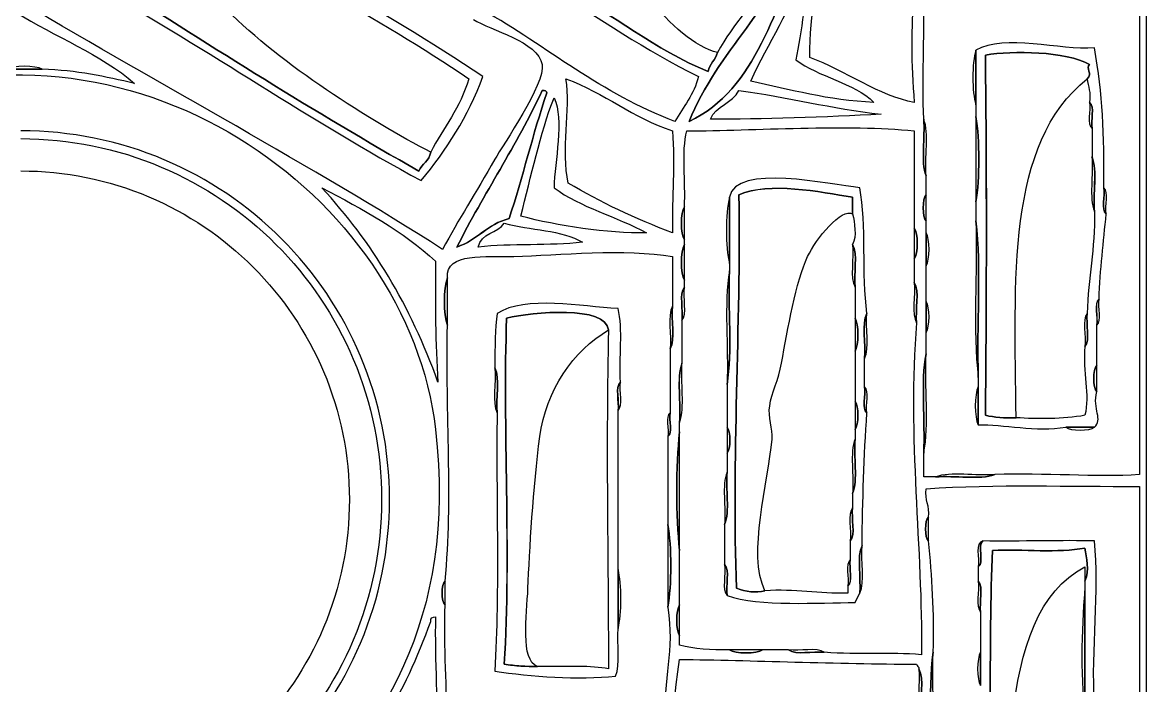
# Model space of a CAD drawing. Extents: x 6 to 958, y 3 to 221.
# Drawn here: x 669.6 to 750.2, y 98.5 to 146.1 of the extents above; entities that cross this region are included whole.
import ezdxf

# ---------------------------------------------------------------- set-up
doc = ezdxf.new("R2010")
doc.units = 0
doc.layers.get('0').update_dxf_attribs({"linetype": 'CONTINUOUS'})

msp = doc.modelspace()

# ---------------------------------------------------------------- linework, layer by layer
at = {"color": 5}
for points in [[(737.98275, 144.078)], [(706.8555, 141.18675)], [(734.241, 139.14525)], [(737.98275, 139.3155)], [(746.319, 138.465)], [(698.01075, 135.40275)], [(746.487, 132.5115)], [(747.339, 132.342)], [(734.41125, 131.8305)], [(737.98275, 131.8305)], [(733.5615, 131.3205)], [(734.41125, 130.98075)], [(717.06075, 130.47)], [(720.29325, 128.769)], [(717.06075, 127.578)], [(720.29325, 128.259)], [(717.06075, 127.068)], [(729.309, 127.068)], [(734.41125, 126.04725)], [(700.05075, 124.34625)], [(729.309, 124.857)], [(733.731, 124.5165)], [(746.65875, 124.34625)], [(716.04075, 122.64525)], [(745.80825, 122.8155)], [(729.9885, 121.965)], [(734.41125, 122.3055)], [(703.4535, 121.28475)], [(716.8905, 121.6245)], [(746.65875, 119.58375)], [(729.309, 118.90275)], [(712.299, 118.22325)], [(730.1595, 118.053)], [(720.123, 117.03225)], [(738.15375, 117.2025)], [(740.874, 117.7125)], [(746.487, 117.03225)], [(715.8705, 116.352)], [(723.3555, 116.181)], [(720.123, 113.8005)], [(735.09075, 113.46)], [(729.13875, 112.26975)], [(715.8705, 110.058)], [(716.72025, 108.1875)], [(728.9685, 108.86625)], [(734.5815, 108.86625)], [(738.4935, 108.86625)], [(719.95275, 107.16675)], [(738.15375, 105.97575)], [(705.834, 105.46575)], [(728.7975, 105.636)], [(729.648, 105.12525)], [(699.8805, 104.27475)], [(712.299, 102.57375)], [(716.72025, 102.063)], [(722.67375, 101.043)], [(724.5465, 101.043)], [(734.922, 100.87275)], [(733.9005, 99.68175)], [(738.324, 98.4915)]]:
    msp.add_lwpolyline(points, close=True, dxfattribs=at)
at = {"color": 7}
for points in [[(738.6645, 143.73825)], [(670.9635, 142.7175)], [(708.55575, 142.03725)], [(718.7625, 142.54725)], [(730.67025, 140.3355)], [(733.5615, 140.3355)], [(717.40125, 138.975)], [(718.93275, 139.14525)], [(737.98275, 139.3155)], [(703.4535, 136.25325)], [(704.47425, 132.0015)], [(714.339, 130.98075)], [(702.26325, 129.96)], [(730.1595, 125.1975)], [(733.731, 124.5165)], [(699.37125, 120.264)], [(712.299, 118.22325)], [(699.201, 116.862)], [(715.8705, 116.352)], [(729.309, 116.862)], [(699.201, 103.42425)], [(711.61725, 99.68175)]]:
    msp.add_lwpolyline(points, close=True, dxfattribs=at)
for points in [[(750.23175, 64.9815), (750.23175, 95.99625), (750.23175, 127.0125), (750.23175, 158.02725)], [(702.60225, 142.2075), (695.18025, 147.0885), (687.26925, 151.4805), (679.299, 155.81475)], [(680.66025, 154.284), (687.6735, 150.2415), (695.01, 146.5215), (701.58225, 142.03725)], [(717.40125, 138.975), (719.4975, 144.08025), (723.53625, 147.2415), (725.56575, 152.41275)], [(725.90625, 152.073), (723.52575, 147.2535), (722.29725, 141.27975), (717.40125, 138.975)], [(726.0765, 143.568), (725.9655, 146.85525), (726.858, 149.13675), (726.92775, 152.24325)], [(723.3555, 149.69175), (722.22825, 147.58575), (720.5565, 146.0265), (719.442, 143.9085)], [(721.82475, 141.86625), (723.08025, 144.63675), (724.743, 146.99925), (725.73675, 150.03075)], [(725.73675, 150.03075), (725.89725, 148.11075), (725.44275, 145.335), (725.05725, 143.397)], [(675.0465, 148.50075), (682.97625, 144.12675), (690.17025, 139.017), (698.18025, 134.7225)], [(698.01075, 135.4035), (690.48, 139.668), (683.26725, 144.24825), (676.06725, 148.84125)], [(707.3655, 148.5015), (710.97975, 146.44575), (714.2385, 144.0345), (718.0815, 142.20825)], [(718.7625, 142.54725), (714.91425, 144.141), (711.98925, 146.6595), (708.3855, 148.50075)], [(657.86625, 139.99425), (677.15775, 148.09875), (697.27575, 133.71675), (699.201, 116.862)], [(733.56225, 148.3305), (733.311, 145.66275), (733.32075, 143.1105), (733.5615, 140.3355)], [(734.241, 139.14525), (734.115, 142.04625), (734.30025, 144.76575), (734.241, 147.99075)], [(749.72025, 147.8205), (749.72025, 136.4235), (749.72025, 125.0265), (749.72025, 113.63025)], [(699.71025, 129.78975), (690.4095, 135.74175), (679.4985, 141.5565), (669.60225, 147.48)], [(716.3805, 138.97575), (711.10275, 140.95725), (707.21775, 144.3285), (702.6015, 146.97075)], [(669.0915, 146.799), (671.8785, 145.0485), (675.17025, 143.8035), (677.59725, 141.696)], [(701.92125, 146.289), (703.14075, 145.5135), (706.584, 144.714), (706.854, 143.0565)], [(746.48925, 144.24675), (744.0255, 144.05175), (740.04525, 145.2975), (737.98425, 144.07725)], [(719.442, 143.9085), (719.29125, 143.379), (718.87425, 143.11575), (718.7625, 142.54725)], [(737.98425, 144.07725), (737.98425, 142.773), (737.98425, 141.46875), (737.98425, 140.1645)], [(738.6645, 143.73825), (740.65425, 144.051), (744.41025, 144.03525), (746.14875, 143.0565)], [(738.66525, 117.88125), (738.753, 126.26925), (738.7695, 134.682), (738.6645, 143.73825)], [(747.171, 134.21175), (747.204, 138.1125), (747.0825, 140.8935), (746.48925, 144.24675)], [(706.854, 143.0565), (707.07975, 141.6705), (704.04675, 137.30925), (703.4535, 136.25325)], [(725.05725, 143.397), (726.696, 142.14675), (729.2115, 141.77025), (730.67025, 140.3355)], [(733.5615, 140.3355), (731.09625, 140.76975), (728.5845, 142.6125), (726.0765, 143.568)], [(746.14875, 143.0565), (745.8285, 142.7925), (746.3925, 142.3935), (745.9785, 142.0365)], [(670.9635, 142.7175), (670.113, 142.7175), (669.2625, 142.7175), (668.412, 142.7175)], [(677.59725, 141.696), (675.531, 142.18125), (673.44075, 142.64325), (670.9635, 142.7175)], [(698.18025, 134.7225), (699.966, 136.90725), (701.532, 139.31025), (702.60225, 142.2075)], [(701.58225, 142.03725), (701.01225, 139.9425), (699.7425, 138.5475), (698.86125, 136.764)], [(708.726, 134.55225), (708.186, 136.88925), (708.92775, 139.81275), (708.55575, 142.03725)], [(708.55575, 142.03725), (711.34425, 141.0255), (713.3355, 139.21875), (716.211, 138.29475)], [(718.0815, 142.20825), (717.74325, 140.90175), (716.9985, 140.00325), (716.3805, 138.97575)], [(745.9785, 142.0365), (746.02575, 141.4605), (746.2485, 141.05925), (746.14875, 140.33475)], [(706.8555, 141.18675), (707.0535, 141.2145), (707.15775, 141.14925), (707.19525, 141.0165)], [(730.67025, 140.3355), (727.34625, 140.47125), (724.686, 141.27), (721.82475, 141.86625)], [(700.7325, 129.96), (702.67575, 133.79925), (705.015, 137.24325), (706.8555, 141.18675)], [(707.19525, 141.0165), (706.1775, 138.1215), (705.47175, 134.916), (704.47425, 132.0015)], [(705.32325, 132.171), (706.0635, 135.06), (706.69575, 138.0555), (707.706, 140.676)], [(707.706, 140.676), (708.45, 139.09275), (707.75175, 136.12575), (707.706, 134.21175)], [(718.93275, 139.14525), (719.3235, 140.11425), (720.53025, 140.2695), (720.9735, 141.186)], [(720.9735, 141.186), (724.4985, 140.74275), (727.608, 139.88175), (731.17875, 139.485)], [(737.98425, 140.1645), (737.98275, 139.8825), (737.98275, 139.59825), (737.98275, 139.3155)], [(746.14875, 140.33475), (746.53875, 140.0445), (746.211, 139.0365), (746.31975, 138.4635)], [(717.23175, 138.29475), (722.01975, 138.30375), (728.811, 138.792), (733.56225, 138.29475)], [(731.17875, 139.485), (727.27275, 139.28925), (722.51175, 139.10925), (718.93275, 139.14525)], [(734.41125, 135.063), (734.0175, 136.08525), (734.35425, 137.84025), (734.241, 139.14525)], [(737.98275, 139.3155), (738.267, 137.66925), (738.267, 134.83725), (737.98275, 133.191)], [(679.7325, 136.21875), (676.4685, 137.59875), (673.00275, 138.2985), (669.43275, 138.2985)], [(716.211, 138.29475), (716.40675, 135.7545), (716.1525, 133.73475), (716.211, 130.98075)], [(717.0615, 132.85125), (717.16575, 134.61825), (716.847, 136.8075), (717.23175, 138.29475)], [(733.56225, 138.29475), (733.56225, 135.96975), (733.56225, 133.6455), (733.56225, 131.3205)], [(746.31975, 138.4635), (746.31975, 137.78325), (746.31975, 137.103), (746.31975, 136.42275)], [(669.43275, 137.736), (672.92775, 137.736), (676.32, 137.05125), (679.51275, 135.70125)], [(698.86125, 136.764), (698.74425, 136.143), (698.21625, 135.93525), (698.01075, 135.4035)], [(746.31975, 136.42275), (746.71425, 135.456), (746.3775, 133.7595), (746.4885, 132.51)], [(679.51275, 135.70125), (682.6005, 134.39475), (685.37025, 132.52725), (687.7455, 130.14975)], [(688.143, 130.54725), (685.71675, 132.97575), (682.88625, 134.88375), (679.7325, 136.21875)], [(703.4535, 136.25325), (702.0975, 133.845), (700.85175, 131.9445), (699.71025, 129.78975)], [(729.648, 134.2125), (727.53, 134.4435), (720.72375, 135.97875), (720.2925, 133.53225)], [(669.43275, 135.42225), (672.61575, 135.42225), (675.7065, 134.7975), (678.61275, 133.569)], [(734.41125, 133.7025), (734.41125, 134.1555), (734.41125, 134.60925), (734.41125, 135.063)], [(699.37125, 120.264), (697.42125, 125.7435), (694.62, 130.3695), (691.035, 134.2125)], [(691.035, 134.2125), (693.9675, 132.66525), (696.87825, 131.097), (699.201, 128.93925)], [(707.706, 134.21175), (709.587, 132.8055), (712.212, 132.14175), (714.339, 130.98075)], [(716.211, 130.98075), (713.53275, 131.98875), (711.0255, 133.1655), (708.726, 134.55225)], [(720.97275, 133.70325), (723.1455, 134.66175), (726.7605, 133.9185), (729.138, 133.533)], [(730.1595, 125.1975), (729.78975, 128.00325), (730.1475, 131.5365), (729.648, 134.2125)], [(747.34125, 132.34125), (746.95275, 132.63225), (747.279, 133.6395), (747.171, 134.21175)], [(678.61275, 133.569), (681.42075, 132.38025), (683.943, 130.68075), (686.10975, 128.51325)], [(720.2925, 133.53225), (720.2925, 131.9445), (720.2925, 130.35675), (720.2925, 128.76825)], [(720.80325, 105.4665), (720.44175, 114.60975), (721.12275, 124.26525), (720.97275, 133.70325)], [(729.138, 133.533), (729.138, 133.1355), (729.138, 132.73875), (729.138, 132.34275)], [(734.41125, 131.8305), (734.12925, 132.069), (734.12925, 133.464), (734.41125, 133.7025)], [(737.98275, 133.191), (737.98275, 132.738), (737.98275, 132.28425), (737.98275, 131.8305)], [(717.0615, 130.47), (716.7795, 130.87425), (716.7795, 132.44625), (717.0615, 132.85125)], [(729.138, 132.34275), (729.285, 131.679), (729.43725, 130.758), (729.138, 130.13025)], [(746.4885, 132.51), (746.56125, 129.83025), (746.01825, 127.7655), (745.97925, 125.196)], [(746.8305, 126.21675), (746.89575, 128.36325), (747.14475, 130.326), (747.34125, 132.34125)], [(704.47425, 132.0015), (702.933, 131.61375), (702.18375, 130.43625), (700.7325, 129.96)], [(702.26325, 129.96), (702.44325, 130.9695), (703.65975, 130.94475), (704.13375, 131.661)], [(704.13375, 131.661), (705.963, 131.16675), (708.309, 131.1885), (709.74675, 130.3005)], [(714.339, 130.98075), (711.5475, 130.91025), (707.93325, 131.49), (705.32325, 132.171)], [(734.41125, 130.98075), (734.41125, 131.2635), (734.41125, 131.54625), (734.41125, 131.8305)], [(737.98275, 131.8305), (738.38025, 128.4285), (738.04125, 124.29), (738.1545, 120.6045)], [(733.56225, 131.3205), (733.84275, 130.97175), (733.84275, 129.45825), (733.56225, 129.1095)], [(734.41125, 128.598), (734.41125, 129.393), (734.41125, 130.1865), (734.41125, 130.98075)], [(687.7455, 130.14975), (690.12525, 127.7715), (691.9935, 125.00175), (693.297, 121.91775)], [(693.81525, 122.13675), (692.4825, 125.28825), (690.57375, 128.118), (688.143, 130.54725)], [(709.74675, 130.3005), (707.409, 130.02975), (704.61225, 130.21875), (702.26325, 129.96)], [(717.0615, 127.578), (716.7795, 128.0385), (716.7795, 129.66975), (717.0615, 130.1295)], [(717.0615, 130.1295), (717.0615, 130.24275), (717.0615, 130.35675), (717.0615, 130.47)], [(729.138, 130.13025), (729.531, 129.447), (729.1965, 128.0355), (729.309, 127.06875)], [(700.05075, 127.74825), (699.9285, 129.62325), (702.8475, 129.2115), (704.814, 129.27975)], [(704.814, 129.27975), (708.0195, 129.39), (712.82925, 129.858), (716.211, 129.27975)], [(716.211, 129.27975), (716.211, 128.0895), (716.211, 126.89775), (716.211, 125.7075)], [(733.56225, 129.1095), (733.56225, 128.5425), (733.56225, 127.9755), (733.56225, 127.40775)], [(686.10975, 128.51325), (688.2765, 126.34725), (689.97675, 123.825), (691.16475, 121.01625)], [(699.201, 128.93925), (699.1725, 125.9625), (699.186, 123.0285), (699.37125, 120.264)], [(720.2925, 128.76825), (720.2925, 128.598), (720.2925, 128.4285), (720.2925, 128.25825)], [(734.41125, 126.04725), (734.41125, 126.89775), (734.41125, 127.749), (734.41125, 128.598)], [(700.05075, 124.3455), (699.768, 125.088), (699.768, 127.0065), (700.05075, 127.74825)], [(717.0615, 127.068), (717.0615, 127.2375), (717.0615, 127.40775), (717.0615, 127.578)], [(720.2925, 128.25825), (720.17925, 125.59275), (720.51825, 122.47575), (720.12225, 120.093)], [(716.89125, 124.686), (717.0015, 125.427), (716.67, 126.60825), (717.0615, 127.068)], [(729.309, 127.06875), (729.309, 126.3315), (729.309, 125.59425), (729.309, 124.85775)], [(733.56225, 127.40775), (733.9545, 126.7815), (733.62, 125.42625), (733.731, 124.5165)], [(712.299, 125.53725), (709.65825, 125.68875), (705.65475, 126.48975), (703.62375, 125.1975)], [(734.41125, 123.83625), (734.41125, 124.57275), (734.41125, 125.31075), (734.41125, 126.04725)], [(746.66025, 124.3455), (746.76825, 124.91925), (746.4405, 125.9265), (746.8305, 126.21675)], [(703.62375, 125.1975), (703.44975, 124.07325), (703.47825, 122.895), (703.4535, 121.28475)], [(704.304, 124.857), (706.164, 125.2965), (711.462, 125.7915), (711.618, 124.00575)], [(712.4685, 120.264), (712.38075, 121.99125), (712.6605, 124.0845), (712.299, 125.53725)], [(716.211, 125.7075), (716.10075, 124.7415), (716.43375, 123.3285), (716.04, 122.64525)], [(729.98775, 121.96425), (730.0995, 122.988), (729.765, 124.4565), (730.1595, 125.1975)], [(745.97925, 125.196), (745.86975, 124.45425), (746.20125, 123.27375), (745.809, 122.814)], [(699.87975, 105.97575), (700.4655, 111.9), (699.912, 117.9435), (700.05075, 124.3455)], [(704.13375, 100.02225), (704.634, 108.04275), (704.01075, 117.0405), (704.304, 124.857)], [(716.89125, 121.62375), (716.89125, 122.6445), (716.89125, 123.666), (716.89125, 124.686)], [(729.309, 124.85775), (729.59175, 124.45275), (729.59175, 122.88075), (729.309, 122.4765)], [(733.731, 124.5165), (733.03725, 116.40675), (734.18175, 108.22575), (734.07075, 100.7025)], [(746.66025, 121.455), (746.66025, 122.4195), (746.66025, 123.3825), (746.66025, 124.3455)], [(711.618, 124.00575), (711.423, 115.71675), (711.59325, 108.06375), (711.61725, 99.68175)], [(734.41125, 122.3055), (734.41125, 122.8155), (734.41125, 123.3255), (734.41125, 123.83625)], [(716.04, 122.64525), (716.04, 121.11375), (716.04, 119.58375), (716.04, 118.053)], [(745.809, 122.814), (745.6155, 120.99), (746.1855, 119.361), (745.809, 117.88125)], [(693.297, 121.91775), (694.64775, 118.72725), (695.3325, 115.335), (695.3325, 111.83625)], [(695.89425, 111.83625), (695.89425, 115.41075), (695.1945, 118.8765), (693.81525, 122.13675)], [(729.309, 122.4765), (729.309, 121.2855), (729.309, 120.09375), (729.309, 118.9035)], [(729.98775, 119.92275), (729.98775, 120.603), (729.98775, 121.28325), (729.98775, 121.96425)], [(734.241, 115.161), (734.35425, 117.486), (734.01525, 120.26325), (734.41125, 122.3055)], [(703.4535, 121.28475), (703.84575, 120.54525), (703.51125, 119.07525), (703.62375, 118.053)], [(716.72025, 117.37125), (716.832, 118.73325), (716.49675, 120.54525), (716.89125, 121.62375)], [(746.66025, 119.58375), (746.37825, 119.8215), (746.37825, 121.21575), (746.66025, 121.455)], [(691.16475, 121.01625), (692.3955, 118.1085), (693.018, 115.01925), (693.018, 111.8355)], [(712.299, 118.22325), (712.407, 118.85175), (712.077, 119.9175), (712.4685, 120.264)], [(738.1545, 120.6045), (738.1545, 120.37725), (738.1545, 120.15075), (738.1545, 119.92425)], [(720.12225, 120.093), (720.12225, 119.073), (720.12225, 118.053), (720.12225, 117.0315)], [(730.15875, 118.05225), (729.7695, 118.34325), (730.0965, 119.3505), (729.98775, 119.92275)], [(738.1545, 119.92425), (738.1545, 119.01675), (738.1545, 118.11), (738.1545, 117.2025)], [(746.4885, 117.03225), (747.153, 117.56325), (746.32725, 118.3095), (746.66025, 119.58375)], [(729.309, 118.9035), (729.59025, 118.6095), (729.59025, 117.15525), (729.309, 116.862)], [(703.62375, 118.053), (703.5405, 111.8985), (703.806, 105.3945), (703.4535, 99.5115)], [(712.299, 106.82625), (712.299, 110.625), (712.299, 114.42375), (712.299, 118.22325)], [(716.04, 118.053), (715.93425, 117.5355), (716.25825, 116.58675), (715.8705, 116.352)], [(729.81825, 108.5265), (729.84825, 111.7845), (729.9585, 114.96375), (730.15875, 118.05225)], [(740.87475, 117.711), (740.03025, 117.65925), (739.3155, 117.738), (738.66525, 117.88125)], [(745.809, 117.88125), (744.2475, 117.6045), (742.3785, 117.6015), (740.87475, 117.711)], [(716.72025, 116.69175), (716.72025, 116.9175), (716.72025, 117.14475), (716.72025, 117.37125)], [(720.12225, 117.0315), (720.405, 116.793), (720.405, 115.39875), (720.12225, 115.16025)], [(738.1545, 117.2025), (739.905, 117.25725), (742.31475, 116.65575), (744.4485, 117.03225)], [(744.4485, 117.03225), (745.128, 117.03225), (745.809, 117.03225), (746.4885, 117.03225)], [(699.201, 116.862), (700.758, 103.21875), (695.2185, 94.71975), (688.1445, 88.626)], [(715.8705, 116.352), (715.8705, 114.25425), (715.8705, 112.1565), (715.8705, 110.058)], [(716.72025, 108.18675), (716.43825, 110.625), (716.43825, 114.25275), (716.72025, 116.69175)], [(729.309, 116.181), (729.19725, 114.93225), (729.53325, 113.235), (729.138, 112.26975)], [(729.309, 116.862), (729.309, 116.6355), (729.309, 116.409), (729.309, 116.181)], [(720.12225, 115.16025), (720.12225, 114.7065), (720.12225, 114.25275), (720.12225, 113.79975)], [(734.241, 113.46), (734.241, 114.027), (734.241, 114.59325), (734.241, 115.161)], [(720.12225, 113.79975), (720.0105, 112.60725), (720.3465, 110.967), (719.95125, 110.05725)], [(749.72025, 113.63025), (746.61225, 113.418), (742.90725, 113.7615), (739.344, 113.63025)], [(735.09075, 113.46), (734.80875, 113.46), (734.52525, 113.46), (734.241, 113.46)], [(734.41125, 112.61025), (739.4295, 112.95525), (744.777, 112.761), (749.72025, 112.7805)], [(739.344, 113.63025), (738.2655, 113.235), (736.4535, 113.57175), (735.09075, 113.46)], [(729.138, 112.26975), (729.138, 111.92925), (729.138, 111.58875), (729.138, 111.249)], [(734.58225, 110.56875), (734.7, 111.4245), (734.29275, 111.7545), (734.41125, 112.61025)], [(749.72025, 112.7805), (749.72025, 100.70325), (749.72025, 88.62675), (749.72025, 76.5495)], [(693.018, 111.8355), (693.018, 108.65175), (692.3955, 105.5625), (691.16475, 102.65475)], [(695.3325, 111.83625), (695.3325, 108.33825), (694.64775, 104.946), (693.297, 101.7555)], [(693.81525, 101.5365), (695.19525, 104.7975), (695.89425, 108.2625), (695.89425, 111.83625)], [(729.138, 111.249), (729.02775, 110.50875), (729.36, 109.32675), (728.96775, 108.867)], [(734.58225, 108.867), (734.2995, 109.0515), (734.2995, 110.385), (734.58225, 110.56875)], [(715.8705, 110.058), (716.154, 108.4695), (716.154, 105.69375), (715.8705, 104.1045)], [(719.95125, 110.05725), (719.95125, 109.09275), (719.95125, 108.12975), (719.95125, 107.166)], [(746.487, 108.86625), (744.42975, 108.93), (741.09825, 108.822), (738.4935, 108.86625)], [(716.72025, 104.27475), (716.72025, 105.579), (716.72025, 106.8825), (716.72025, 108.18675)], [(728.96775, 108.867), (728.96775, 108.414), (728.96775, 107.96025), (728.96775, 107.5065)], [(729.64725, 105.12375), (729.759, 106.203), (729.423, 107.72925), (729.81825, 108.5265)], [(734.922, 100.87275), (735.003, 103.7325), (734.8425, 106.35), (734.58225, 108.867)], [(738.4935, 108.86625), (738.0585, 108.56475), (738.60675, 107.28), (738.15375, 106.9965)], [(738.834, 85.053), (739.15275, 92.07975), (738.873, 101.72625), (739.1745, 108.18675)], [(739.1745, 108.18675), (741.345, 108.2835), (743.91225, 107.98275), (745.80825, 108.357)], [(745.80825, 108.357), (745.89525, 107.63625), (746.16525, 106.80675), (745.80825, 105.97575)], [(746.487, 97.131), (746.265, 101.15775), (746.86725, 105.25125), (746.487, 108.86625)], [(728.96775, 107.5065), (728.859, 106.935), (729.18675, 105.92775), (728.79675, 105.63675)], [(712.299, 102.57375), (712.299, 103.99125), (712.299, 105.40875), (712.299, 106.82625)], [(719.95125, 107.166), (720.3435, 106.76325), (720.012, 105.63975), (720.12225, 104.95425)], [(738.15375, 106.9965), (738.15375, 106.656), (738.15375, 106.3155), (738.15375, 105.97575)], [(699.87975, 104.27475), (699.59925, 104.45775), (699.59925, 105.792), (699.87975, 105.97575)], [(738.15375, 105.97575), (738.5445, 105.573), (738.2145, 104.4495), (738.324, 103.764)], [(745.80825, 105.97575), (745.80825, 105.74925), (745.80825, 105.522), (745.80825, 105.29475)], [(720.12225, 104.95425), (722.43525, 104.133), (726.74025, 104.45025), (729.30825, 104.44425)], [(722.84325, 105.29625), (722.1585, 105.126), (721.4835, 105.219), (720.80325, 105.4665)], [(728.79675, 105.126), (726.6825, 105.0525), (725.01675, 105.429), (722.84325, 105.29625)], [(728.79675, 105.63675), (728.79675, 105.4665), (728.79675, 105.29625), (728.79675, 105.126)], [(729.30825, 104.44425), (729.39525, 104.69475), (729.55875, 104.87175), (729.64725, 105.12375)], [(745.80825, 105.29475), (745.80825, 102.1755), (745.80825, 99.05775), (745.80825, 95.94)], [(700.05075, 95.76975), (700.0035, 98.01825), (699.7935, 101.349), (699.87975, 104.27475)], [(715.8705, 104.1045), (716.376, 100.93575), (715.50375, 99.16725), (715.70025, 95.5995)], [(716.72025, 102.063), (716.43825, 102.41175), (716.43825, 103.926), (716.72025, 104.27475)], [(698.8605, 103.0845), (698.79825, 103.374), (698.99325, 103.40475), (699.201, 103.42425)], [(699.201, 103.42425), (699.111, 100.416), (699.441, 96.5805), (699.201, 94.91925)], [(738.324, 103.764), (738.324, 102.80025), (738.324, 101.83575), (738.324, 100.872)], [(691.16475, 102.65475), (689.97675, 99.846), (688.27575, 97.32375), (686.10975, 95.15775)], [(695.45775, 95.94075), (696.83325, 98.09925), (697.91625, 100.53225), (698.8605, 103.0845)], [(712.12875, 99.171), (712.49475, 99.9945), (712.206, 101.47425), (712.299, 102.57375)], [(693.297, 101.7555), (691.9935, 98.67225), (690.12525, 95.9025), (687.74475, 93.52275)], [(716.72025, 101.3835), (716.72025, 101.61075), (716.72025, 101.8365), (716.72025, 102.063)], [(688.14225, 93.12525), (690.5745, 95.556), (692.48325, 98.38575), (693.81525, 101.5365)], [(720.29325, 101.043), (718.96725, 101.0205), (717.771, 101.1285), (716.72025, 101.3835)], [(722.6745, 101.043), (722.27025, 100.761), (720.69825, 100.761), (720.29325, 101.043)], [(724.5465, 101.043), (723.92175, 101.043), (723.29925, 101.043), (722.6745, 101.043)], [(727.09725, 100.87275), (726.3, 100.983), (725.06025, 100.65), (724.5465, 101.043)], [(734.07075, 100.7025), (731.7795, 100.89525), (729.648, 100.69725), (727.09725, 100.87275)], [(734.75175, 91.1775), (734.86425, 94.353), (734.52525, 97.9815), (734.922, 100.87275)], [(738.324, 100.872), (738.324, 100.0785), (738.324, 99.28425), (738.324, 98.49075)], [(717.06, 85.73325), (716.364, 90.555), (715.896, 95.598), (716.7195, 100.36125)], [(716.7195, 100.36125), (721.79925, 100.314), (728.05275, 100.032), (733.73025, 100.02225)], [(703.4535, 99.5115), (705.98325, 99.14475), (709.497, 98.87475), (712.12875, 99.171)], [(705.3345, 99.88875), (704.91975, 99.91875), (704.51175, 99.9555), (704.13375, 100.02225)], [(706.50675, 99.85575), (706.10475, 99.855), (705.7095, 99.86175), (705.3345, 99.88875)], [(706.51275, 99.85575), (706.5105, 99.85575), (706.509, 99.85575), (706.50675, 99.85575)], [(707.19525, 99.852), (706.95825, 99.843), (706.74225, 99.85575), (706.51275, 99.85575)], [(711.61725, 99.68175), (710.349, 99.9435), (708.7065, 99.83325), (707.19525, 99.852)], [(733.73025, 100.02225), (733.76325, 99.8835), (733.902, 99.852), (733.9005, 99.68175)], [(733.9005, 99.68175), (734.29575, 98.9415), (733.95975, 97.473), (734.07075, 96.45)]]:
    msp.add_open_spline(points, degree=3, dxfattribs=at)
at = {"color": 5}
for points in [[(719.442, 143.90775), (716.29725, 144.77325), (711.7305, 149.99925), (712.97925, 154.79475)], [(725.56575, 152.41275), (723.53625, 147.2415), (719.4975, 144.08025), (717.40125, 138.975)], [(717.40125, 138.975), (722.29725, 141.27975), (723.52575, 147.2535), (725.90625, 152.073)], [(676.06725, 148.83975), (683.2665, 144.2475), (690.48, 139.66725), (698.01075, 135.40275)], [(708.3855, 148.50075), (711.98925, 146.66025), (714.91425, 144.141), (718.7625, 142.54725)], [(698.86125, 136.76325), (694.52925, 139.011), (688.11375, 143.0565), (684.23175, 146.96925)], [(718.7625, 142.54725), (718.87425, 143.11575), (719.29125, 143.379), (719.442, 143.90775)], [(737.98275, 144.078), (737.70075, 143.16825), (737.70075, 141.0765), (737.98275, 140.16525)], [(737.98275, 140.16525), (737.98275, 141.4695), (737.98275, 142.77375), (737.98275, 144.078)], [(746.14875, 143.05725), (744.411, 144.036), (740.655, 144.051), (738.6645, 143.739)], [(738.6645, 143.739), (738.77025, 134.682), (738.753, 126.27), (738.6645, 117.8835)], [(670.9635, 142.7175), (670.50375, 143.00025), (668.87175, 143.00025), (668.412, 142.7175)], [(745.9785, 142.03725), (746.3925, 142.39425), (745.8285, 142.79325), (746.14875, 143.05725)], [(668.412, 142.7175), (669.26325, 142.7175), (670.11375, 142.7175), (670.9635, 142.7175)], [(740.874, 117.7125), (740.772, 127.58925), (740.13, 137.38125), (745.9785, 142.03725)], [(707.19525, 141.0165), (707.15775, 141.14925), (707.05275, 141.2145), (706.8555, 141.18675)], [(706.8555, 141.18675), (705.015, 137.24325), (702.67575, 133.79925), (700.7325, 129.96)], [(704.47425, 132.0015), (705.47175, 134.916), (706.1775, 138.12225), (707.19525, 141.0165)], [(746.148, 140.33625), (746.25525, 139.76325), (745.92825, 138.756), (746.319, 138.465)], [(746.319, 138.465), (746.21025, 139.03725), (746.538, 140.04525), (746.148, 140.33625)], [(734.241, 139.14525), (734.3535, 137.8395), (734.01675, 136.08525), (734.41125, 135.063)], [(734.41125, 135.063), (734.29875, 136.368), (734.63625, 138.12225), (734.241, 139.14525)], [(737.98275, 139.3155), (737.98275, 137.27325), (737.98275, 135.23325), (737.98275, 133.191)], [(737.98275, 133.191), (738.26625, 134.83725), (738.26625, 137.67), (737.98275, 139.3155)], [(698.01075, 135.40275), (698.2155, 135.9345), (698.74425, 136.14225), (698.86125, 136.76325)], [(746.31825, 136.42425), (746.43, 135.17475), (746.09325, 133.47675), (746.487, 132.5115)], [(746.487, 132.5115), (746.37675, 133.761), (746.7135, 135.4575), (746.31825, 136.42425)], [(729.13875, 133.53225), (726.76125, 133.91775), (723.147, 134.661), (720.9735, 133.7025)], [(747.16875, 134.2125), (747.27675, 133.64025), (746.95125, 132.63225), (747.339, 132.342)], [(747.339, 132.342), (747.231, 132.91425), (747.558, 133.92075), (747.16875, 134.2125)], [(720.29325, 133.533), (720.00975, 132.339), (720.00975, 129.9615), (720.29325, 128.769)], [(720.29325, 128.769), (720.29325, 130.35675), (720.29325, 131.9445), (720.29325, 133.533)], [(720.9735, 133.7025), (721.1235, 124.2645), (720.4425, 114.609), (720.804, 105.46575)], [(729.13875, 132.342), (729.13875, 132.738), (729.13875, 133.1355), (729.13875, 133.53225)], [(734.41125, 133.7025), (734.12925, 133.464), (734.12925, 132.069), (734.41125, 131.8305)], [(734.41125, 131.8305), (734.41125, 132.45525), (734.41125, 133.0785), (734.41125, 133.7025)], [(717.06075, 132.85125), (716.77875, 132.44625), (716.77875, 130.87425), (717.06075, 130.47)], [(717.06075, 130.47), (717.06075, 131.26425), (717.06075, 132.05775), (717.06075, 132.85125)], [(725.90625, 129.27975), (726.50175, 130.53375), (728.35275, 132.80775), (729.13875, 132.342)], [(700.7325, 129.96), (702.1845, 130.4355), (702.93375, 131.61375), (704.47425, 132.0015)], [(737.98275, 131.8305), (738.09675, 128.145), (737.75775, 124.0065), (738.1545, 120.6045)], [(738.1545, 120.6045), (738.04125, 124.29), (738.38025, 128.4285), (737.98275, 131.8305)], [(733.5615, 131.3205), (733.5615, 130.58325), (733.5615, 129.846), (733.5615, 129.1095)], [(733.5615, 129.1095), (733.842, 129.45825), (733.842, 130.97175), (733.5615, 131.3205)], [(734.41125, 130.98075), (734.41125, 130.1865), (734.41125, 129.393), (734.41125, 128.598)], [(734.41125, 128.598), (734.694, 129.003), (734.694, 130.57575), (734.41125, 130.98075)], [(717.06075, 130.1295), (716.77875, 129.66975), (716.77875, 128.0385), (717.06075, 127.578)], [(717.06075, 127.578), (717.06075, 128.4285), (717.06075, 129.27975), (717.06075, 130.1295)], [(729.138, 130.1295), (729.24975, 129.1635), (728.9145, 127.75125), (729.309, 127.068)], [(729.309, 127.068), (729.19725, 128.034), (729.53175, 129.4455), (729.138, 130.1295)], [(724.035, 121.6245), (724.47, 124.05675), (725.064, 127.5045), (725.90625, 129.27975)], [(700.05075, 127.749), (699.768, 127.00725), (699.768, 125.088), (700.05075, 124.34625)], [(700.05075, 124.34625), (700.05075, 125.481), (700.05075, 126.615), (700.05075, 127.749)], [(720.29325, 128.259), (719.8965, 125.877), (720.237, 122.76), (720.123, 120.09375)], [(720.123, 120.09375), (720.51825, 122.47575), (720.17925, 125.5935), (720.29325, 128.259)], [(717.06075, 127.068), (716.67, 126.609), (717.0015, 125.427), (716.8905, 124.686)], [(716.8905, 124.686), (717.28275, 125.14425), (716.952, 126.327), (717.06075, 127.068)], [(733.5615, 127.40775), (733.67175, 126.49875), (733.3365, 125.1435), (733.731, 124.5165)], [(733.731, 124.5165), (733.62075, 125.427), (733.95525, 126.7815), (733.5615, 127.40775)], [(734.41125, 126.04725), (734.41125, 125.31075), (734.41125, 124.5735), (734.41125, 123.83625)], [(734.41125, 123.83625), (734.694, 124.18575), (734.694, 125.6985), (734.41125, 126.04725)], [(746.829, 126.2175), (746.439, 125.9265), (746.766, 124.91925), (746.65875, 124.34625)], [(746.65875, 124.34625), (747.04875, 124.63875), (746.721, 125.6445), (746.829, 126.2175)], [(711.61725, 124.0065), (711.46125, 125.79225), (706.164, 125.29725), (704.30325, 124.85775)], [(716.21175, 125.7075), (715.8165, 125.0235), (716.151, 123.612), (716.04075, 122.64525)], [(716.04075, 122.64525), (716.43375, 123.3285), (716.10075, 124.74075), (716.21175, 125.7075)], [(730.1595, 125.1975), (729.765, 124.4565), (730.0995, 122.988), (729.9885, 121.965)], [(729.9885, 121.965), (730.38225, 122.7045), (730.0485, 124.1745), (730.1595, 125.1975)], [(745.9785, 125.1975), (745.587, 124.7385), (745.91775, 123.55575), (745.80825, 122.8155)], [(745.80825, 122.8155), (746.19975, 123.2745), (745.869, 124.45575), (745.9785, 125.1975)], [(704.30325, 124.85775), (704.01, 117.042), (704.63325, 108.0435), (704.133, 100.023)], [(729.309, 124.857), (729.309, 124.06275), (729.309, 123.2685), (729.309, 122.47575)], [(729.309, 122.47575), (729.59175, 122.88), (729.59175, 124.45275), (729.309, 124.857)], [(706.6845, 116.352), (707.1255, 119.664), (709.0905, 122.5245), (711.61725, 124.0065)], [(734.41125, 122.3055), (734.016, 120.26325), (734.355, 117.486), (734.241, 115.161)], [(734.241, 115.161), (734.63775, 117.20325), (734.298, 119.97975), (734.41125, 122.3055)], [(703.4535, 121.28475), (703.56375, 120.2625), (703.2285, 118.7925), (703.62375, 118.053)], [(703.62375, 118.053), (703.512, 119.07525), (703.8465, 120.54525), (703.4535, 121.28475)], [(716.8905, 121.6245), (716.49675, 120.546), (716.832, 118.734), (716.7195, 117.372)], [(716.7195, 117.372), (717.11625, 118.452), (716.77875, 120.2625), (716.8905, 121.6245)], [(723.1845, 118.563), (723.32775, 119.48325), (723.828, 120.4665), (724.035, 121.6245)], [(746.65875, 121.455), (746.37675, 121.2165), (746.37675, 119.82225), (746.65875, 119.58375)], [(746.65875, 119.58375), (746.65875, 120.207), (746.65875, 120.831), (746.65875, 121.455)], [(712.4685, 120.264), (712.07775, 119.9175), (712.407, 118.85175), (712.299, 118.22325)], [(712.299, 118.22325), (712.68975, 118.569), (712.35975, 119.6355), (712.4685, 120.264)], [(729.9885, 119.9235), (730.09725, 119.35125), (729.77025, 118.344), (730.1595, 118.053)], [(730.1595, 118.053), (730.05075, 118.62525), (730.37775, 119.63175), (729.9885, 119.9235)], [(738.15375, 119.92425), (737.87025, 119.4075), (737.87025, 117.7185), (738.15375, 117.2025)], [(738.15375, 117.2025), (738.15375, 118.11), (738.15375, 119.01675), (738.15375, 119.92425)], [(729.309, 118.90275), (729.309, 118.22325), (729.309, 117.54225), (729.309, 116.862)], [(729.309, 116.862), (729.59025, 117.15525), (729.59025, 118.6095), (729.309, 118.90275)], [(716.04075, 118.05375), (715.653, 117.81675), (715.97775, 116.86875), (715.8705, 116.352)], [(715.8705, 116.352), (716.25825, 116.58675), (715.93425, 117.5355), (716.04075, 118.05375)], [(723.3555, 116.181), (723.41475, 116.90175), (723.06, 117.7635), (723.1845, 118.563)], [(738.6645, 117.8835), (739.31475, 117.7395), (740.0295, 117.66075), (740.874, 117.7125)], [(720.123, 117.03225), (720.123, 116.40825), (720.123, 115.785), (720.123, 115.161)], [(720.123, 115.161), (720.40575, 115.3995), (720.40575, 116.79375), (720.123, 117.03225)], [(746.487, 117.03225), (745.80825, 117.03225), (745.12725, 117.03225), (744.447, 117.03225)], [(744.447, 117.03225), (744.741, 116.75025), (746.196, 116.75025), (746.487, 117.03225)], [(705.834, 105.46575), (705.95175, 108.132), (706.20075, 112.725), (706.6845, 116.352)], [(716.72025, 116.6925), (716.43825, 114.2535), (716.43825, 110.62575), (716.72025, 108.1875)], [(716.72025, 108.1875), (716.72025, 111.02175), (716.72025, 113.8575), (716.72025, 116.6925)], [(722.844, 105.2955), (721.5585, 107.949), (723.093, 113.03925), (723.3555, 116.181)], [(729.30975, 116.181), (728.91375, 115.21575), (729.25125, 113.5185), (729.13875, 112.26975)], [(729.13875, 112.26975), (729.53325, 113.235), (729.19725, 114.933), (729.30975, 116.181)], [(720.123, 113.8005), (719.72925, 112.8915), (720.06525, 111.2505), (719.952, 110.058)], [(719.952, 110.058), (720.34725, 110.96775), (720.01125, 112.608), (720.123, 113.8005)], [(739.344, 113.63025), (737.98275, 113.5185), (736.1715, 113.85525), (735.09075, 113.46)], [(735.09075, 113.46), (736.45275, 113.57175), (738.26475, 113.235), (739.344, 113.63025)], [(729.13875, 111.24825), (728.74575, 110.79), (729.078, 109.60875), (728.9685, 108.86625)], [(728.9685, 108.86625), (729.36, 109.326), (729.02775, 110.508), (729.13875, 111.24825)], [(734.5815, 110.568), (734.29875, 110.385), (734.29875, 109.05075), (734.5815, 108.86625)], [(734.5815, 108.86625), (734.5815, 109.434), (734.5815, 110.00175), (734.5815, 110.568)], [(715.8705, 110.058), (715.8705, 108.0735), (715.8705, 106.08825), (715.8705, 104.1045)], [(715.8705, 104.1045), (716.154, 105.69375), (716.154, 108.4695), (715.8705, 110.058)], [(729.819, 108.528), (729.42375, 107.73075), (729.7605, 106.2045), (729.648, 105.12525)], [(729.648, 105.12525), (730.04175, 105.921), (729.70725, 107.448), (729.819, 108.528)], [(738.4935, 108.86625), (737.87775, 108.74775), (738.25875, 107.62725), (738.15375, 106.9965)], [(738.15375, 106.9965), (738.6075, 107.28075), (738.0585, 108.56475), (738.4935, 108.86625)], [(739.17525, 108.18675), (738.87375, 101.72625), (739.1535, 92.07975), (738.83475, 85.053)], [(745.809, 108.357), (743.91375, 107.98275), (741.34575, 108.28425), (739.17525, 108.18675)], [(745.809, 105.97575), (746.166, 106.806), (745.896, 107.6355), (745.809, 108.357)], [(728.9685, 107.50575), (728.57925, 107.2155), (728.90625, 106.2075), (728.7975, 105.636)], [(728.7975, 105.636), (729.1875, 105.927), (728.85975, 106.93425), (728.9685, 107.50575)], [(712.299, 102.57375), (712.581, 103.59675), (712.581, 105.80325), (712.299, 106.82625)], [(712.299, 106.82625), (712.299, 105.40875), (712.299, 103.99125), (712.299, 102.57375)], [(719.95275, 107.16675), (720.06225, 106.48125), (719.7315, 105.35775), (720.12375, 104.955)], [(720.12375, 104.955), (720.0135, 105.6405), (720.345, 106.764), (719.95275, 107.16675)], [(740.025, 80.63025), (740.5005, 90.225), (739.158, 103.62), (745.809, 106.9965)], [(745.809, 106.9965), (745.809, 106.656), (745.809, 106.3155), (745.809, 105.97575)], [(699.8805, 105.97575), (699.6, 105.79275), (699.6, 104.45775), (699.8805, 104.27475)], [(699.8805, 104.27475), (699.8805, 104.841), (699.8805, 105.40875), (699.8805, 105.97575)], [(738.15375, 105.97575), (738.26325, 105.29025), (737.9325, 104.16675), (738.324, 103.764)], [(738.324, 103.764), (738.2145, 104.4495), (738.54525, 105.57375), (738.15375, 105.97575)], [(706.512, 99.8565), (705.273, 100.30425), (705.74925, 103.5135), (705.834, 105.46575)], [(720.804, 105.46575), (721.4835, 105.21825), (722.15925, 105.12525), (722.844, 105.2955)], [(745.80825, 105.2955), (745.52475, 102.57225), (745.52475, 98.66175), (745.80825, 95.94075)], [(745.80825, 95.94075), (745.80825, 99.05775), (745.80825, 102.17625), (745.80825, 105.2955)], [(716.72025, 104.27475), (716.43825, 103.926), (716.43825, 102.41175), (716.72025, 102.063)], [(716.72025, 102.063), (716.72025, 102.801), (716.72025, 103.53675), (716.72025, 104.27475)], [(722.67375, 101.043), (721.881, 101.043), (721.086, 101.043), (720.2925, 101.043)], [(720.2925, 101.043), (720.69825, 100.76025), (722.2695, 100.76025), (722.67375, 101.043)], [(727.09725, 100.87275), (726.58125, 101.26575), (725.343, 100.932), (724.5465, 101.043)], [(724.5465, 101.043), (725.061, 100.65), (726.3, 100.983), (727.09725, 100.87275)], [(734.922, 100.87275), (734.526, 97.9815), (734.865, 94.353), (734.75175, 91.1775)], [(734.75175, 91.1775), (735.14775, 94.06875), (734.80875, 97.69725), (734.922, 100.87275)], [(738.324, 100.87275), (738.04125, 100.4685), (738.04125, 98.89575), (738.324, 98.4915)], [(738.324, 98.4915), (738.324, 99.285), (738.324, 100.07925), (738.324, 100.87275)], [(704.133, 100.023), (704.511, 99.95625), (704.919, 99.9195), (705.33375, 99.8895)], [(705.33375, 99.8895), (705.71325, 99.86625), (706.104, 99.85575), (706.506, 99.8565)], [(706.506, 99.8565), (706.50825, 99.8565), (706.50975, 99.8565), (706.512, 99.8565)], [(733.9005, 99.68175), (734.01225, 98.65875), (733.6755, 97.19025), (734.07075, 96.44925)], [(734.07075, 96.44925), (733.95975, 97.473), (734.29575, 98.9415), (733.9005, 99.68175)]]:
    msp.add_open_spline(points, degree=3, dxfattribs=at)

doc.saveas('drawing.dxf')
